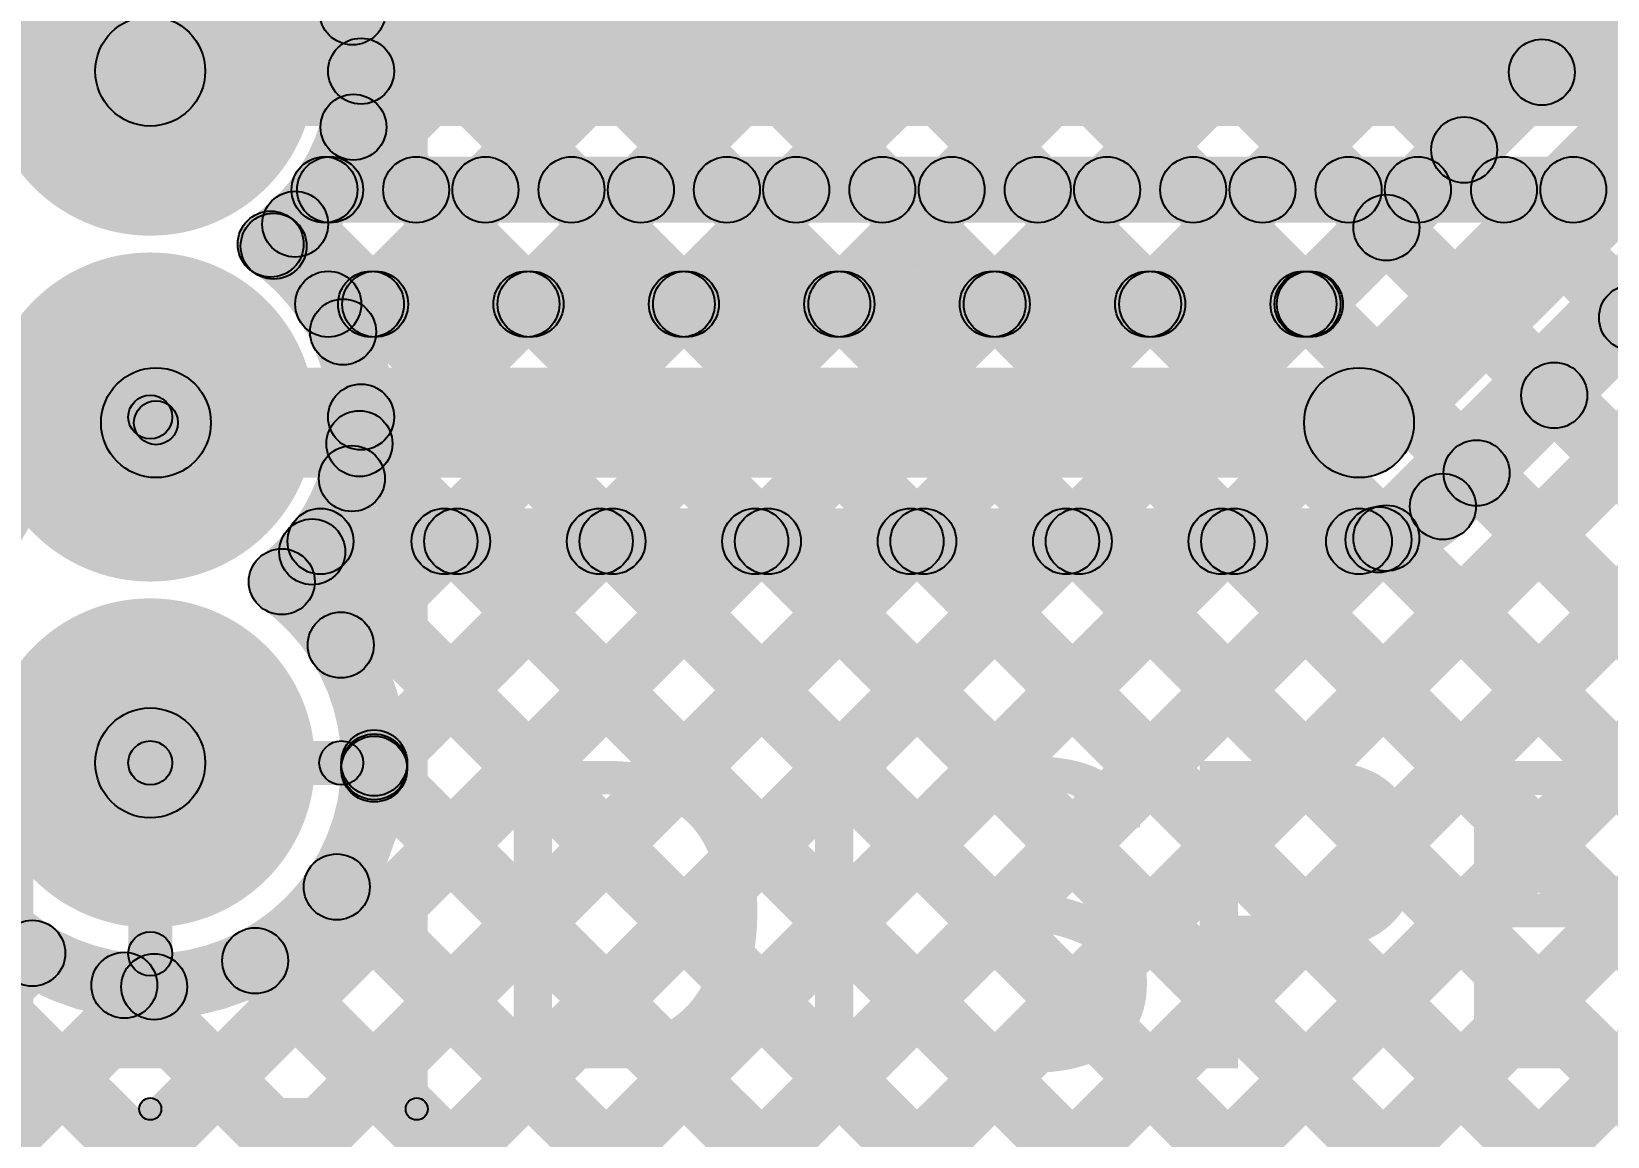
# Model space of a CAD drawing. Header units: millimetres. Extents: x 0 to 212, y 0 to 213.
# Drawn here: x 1.273 to 1.6315, y 2.3735 to 2.6251 of the extents above; entities that cross this region are included whole.
import ezdxf

# ---------------------------------------------------------------- set-up
doc = ezdxf.new("R2010")
doc.units = ezdxf.units.MM
doc.header["$MEASUREMENT"] = 0
for name, color, linetype in [('BottomLayer', 5, 'Continuous'), ('BottomSolder', 6, 'Continuous'), ('PadHoleLayer', 156, 'Continuous'), ('TopLayer', 1, 'Continuous'), ('TopOverlay', 2, 'Continuous'), ('TopSolder', 216, 'Continuous')]:
    doc.layers.add(name, color=color, linetype=linetype)

# ---------------------------------------------------------------- blocks, each defined once
blk = doc.blocks.new('PHD_2_7A_10')
at = {"layer": 'BottomLayer'}
h = blk.add_hatch(color=5, dxfattribs=at)
edge = h.paths.add_edge_path()
edge.add_arc((-0.47244, 0.07874), 0.03346, 0, 360)
h = blk.add_hatch(color=5, dxfattribs=at)
edge = h.paths.add_edge_path()
edge.add_arc((-0.3937, 0.07874), 0.03346, 0, 360)
h = blk.add_hatch(color=5, dxfattribs=at)
edge = h.paths.add_edge_path()
edge.add_arc((-0.31496, 0.07874), 0.03346, 0, 360)
h = blk.add_hatch(color=5, dxfattribs=at)
edge = h.paths.add_edge_path()
edge.add_arc((-0.23622, 0.07874), 0.03346, 0, 360)
h = blk.add_hatch(color=5, dxfattribs=at)
edge = h.paths.add_edge_path()
edge.add_arc((-0.15748, 0.07874), 0.03346, 0, 360)
h = blk.add_hatch(color=5, dxfattribs=at)
edge = h.paths.add_edge_path()
edge.add_arc((-0.07874, 0.07874), 0.03346, 0, 360)
h = blk.add_hatch(color=5, dxfattribs=at)
edge = h.paths.add_edge_path()
edge.add_arc((0, 0.07874), 0.03346, 0, 360)
h = blk.add_hatch(color=5, dxfattribs=at)
edge = h.paths.add_edge_path()
edge.add_arc((-0.47244, 0), 0.03346, 0, 360)
h = blk.add_hatch(color=5, dxfattribs=at)
edge = h.paths.add_edge_path()
edge.add_arc((-0.3937, 0), 0.03346, 0, 360)
h = blk.add_hatch(color=5, dxfattribs=at)
edge = h.paths.add_edge_path()
edge.add_arc((-0.31496, 0), 0.03346, 0, 360)
h = blk.add_hatch(color=5, dxfattribs=at)
edge = h.paths.add_edge_path()
edge.add_arc((-0.23622, 0), 0.03346, 0, 360)
h = blk.add_hatch(color=5, dxfattribs=at)
edge = h.paths.add_edge_path()
edge.add_arc((-0.15748, 0), 0.03346, 0, 360)
h = blk.add_hatch(color=5, dxfattribs=at)
edge = h.paths.add_edge_path()
edge.add_arc((-0.07874, 0), 0.03346, 0, 360)
blk.add_hatch(color=5, dxfattribs=at).paths.add_polyline_path([(0.03346, -0.03346), (-0.03346, -0.03346), (-0.03346, 0.03346), (0.03346, 0.03346)])
at = {"layer": 'BottomSolder'}
h = blk.add_hatch(color=6, dxfattribs=at)
edge = h.paths.add_edge_path()
edge.add_arc((-0.47244, 0.07874), 0.03746, 0, 360)
h = blk.add_hatch(color=6, dxfattribs=at)
edge = h.paths.add_edge_path()
edge.add_arc((-0.3937, 0.07874), 0.03746, 0, 360)
h = blk.add_hatch(color=6, dxfattribs=at)
edge = h.paths.add_edge_path()
edge.add_arc((-0.31496, 0.07874), 0.03746, 0, 360)
h = blk.add_hatch(color=6, dxfattribs=at)
edge = h.paths.add_edge_path()
edge.add_arc((-0.23622, 0.07874), 0.03746, 0, 360)
h = blk.add_hatch(color=6, dxfattribs=at)
edge = h.paths.add_edge_path()
edge.add_arc((-0.15748, 0.07874), 0.03746, 0, 360)
h = blk.add_hatch(color=6, dxfattribs=at)
edge = h.paths.add_edge_path()
edge.add_arc((-0.07874, 0.07874), 0.03746, 0, 360)
h = blk.add_hatch(color=6, dxfattribs=at)
edge = h.paths.add_edge_path()
edge.add_arc((0, 0.07874), 0.03746, 0, 360)
h = blk.add_hatch(color=6, dxfattribs=at)
edge = h.paths.add_edge_path()
edge.add_arc((-0.47244, 0), 0.03746, 0, 360)
h = blk.add_hatch(color=6, dxfattribs=at)
edge = h.paths.add_edge_path()
edge.add_arc((-0.3937, 0), 0.03746, 0, 360)
h = blk.add_hatch(color=6, dxfattribs=at)
edge = h.paths.add_edge_path()
edge.add_arc((-0.31496, 0), 0.03746, 0, 360)
h = blk.add_hatch(color=6, dxfattribs=at)
edge = h.paths.add_edge_path()
edge.add_arc((-0.23622, 0), 0.03746, 0, 360)
h = blk.add_hatch(color=6, dxfattribs=at)
edge = h.paths.add_edge_path()
edge.add_arc((-0.15748, 0), 0.03746, 0, 360)
h = blk.add_hatch(color=6, dxfattribs=at)
edge = h.paths.add_edge_path()
edge.add_arc((-0.07874, 0), 0.03746, 0, 360)
blk.add_hatch(color=6, dxfattribs=at).paths.add_polyline_path([(0.03746, -0.03746), (-0.03746, -0.03746), (-0.03746, 0.03746), (0.03746, 0.03746)])
at = {"layer": 'PadHoleLayer'}
h = blk.add_hatch(color=156, dxfattribs=at)
edge = h.paths.add_edge_path()
edge.add_arc((-0.47244, 0.07874), 0.01614, 0, 360)
h = blk.add_hatch(color=156, dxfattribs=at)
edge = h.paths.add_edge_path()
edge.add_arc((-0.3937, 0.07874), 0.01614, 0, 360)
h = blk.add_hatch(color=156, dxfattribs=at)
edge = h.paths.add_edge_path()
edge.add_arc((-0.31496, 0.07874), 0.01614, 0, 360)
h = blk.add_hatch(color=156, dxfattribs=at)
edge = h.paths.add_edge_path()
edge.add_arc((-0.23622, 0.07874), 0.01614, 0, 360)
h = blk.add_hatch(color=156, dxfattribs=at)
edge = h.paths.add_edge_path()
edge.add_arc((-0.15748, 0.07874), 0.01614, 0, 360)
h = blk.add_hatch(color=156, dxfattribs=at)
edge = h.paths.add_edge_path()
edge.add_arc((-0.07874, 0.07874), 0.01614, 0, 360)
h = blk.add_hatch(color=156, dxfattribs=at)
edge = h.paths.add_edge_path()
edge.add_arc((0, 0.07874), 0.01614, 0, 360)
h = blk.add_hatch(color=156, dxfattribs=at)
edge = h.paths.add_edge_path()
edge.add_arc((-0.47244, 0), 0.01614, 0, 360)
h = blk.add_hatch(color=156, dxfattribs=at)
edge = h.paths.add_edge_path()
edge.add_arc((-0.3937, 0), 0.01614, 0, 360)
h = blk.add_hatch(color=156, dxfattribs=at)
edge = h.paths.add_edge_path()
edge.add_arc((-0.31496, 0), 0.01614, 0, 360)
h = blk.add_hatch(color=156, dxfattribs=at)
edge = h.paths.add_edge_path()
edge.add_arc((-0.23622, 0), 0.01614, 0, 360)
h = blk.add_hatch(color=156, dxfattribs=at)
edge = h.paths.add_edge_path()
edge.add_arc((-0.15748, 0), 0.01614, 0, 360)
h = blk.add_hatch(color=156, dxfattribs=at)
edge = h.paths.add_edge_path()
edge.add_arc((-0.07874, 0), 0.01614, 0, 360)
h = blk.add_hatch(color=156, dxfattribs=at)
edge = h.paths.add_edge_path()
edge.add_arc((0, 0), 0.01614, 0, 360)
at = {"layer": 'TopLayer'}
h = blk.add_hatch(color=1, dxfattribs=at)
edge = h.paths.add_edge_path()
edge.add_arc((-0.47244, 0.07874), 0.03346, 0, 360)
h = blk.add_hatch(color=1, dxfattribs=at)
edge = h.paths.add_edge_path()
edge.add_arc((-0.3937, 0.07874), 0.03346, 0, 360)
h = blk.add_hatch(color=1, dxfattribs=at)
edge = h.paths.add_edge_path()
edge.add_arc((-0.31496, 0.07874), 0.03346, 0, 360)
h = blk.add_hatch(color=1, dxfattribs=at)
edge = h.paths.add_edge_path()
edge.add_arc((-0.23622, 0.07874), 0.03346, 0, 360)
h = blk.add_hatch(color=1, dxfattribs=at)
edge = h.paths.add_edge_path()
edge.add_arc((-0.15748, 0.07874), 0.03346, 0, 360)
h = blk.add_hatch(color=1, dxfattribs=at)
edge = h.paths.add_edge_path()
edge.add_arc((-0.07874, 0.07874), 0.03346, 0, 360)
h = blk.add_hatch(color=1, dxfattribs=at)
edge = h.paths.add_edge_path()
edge.add_arc((0, 0.07874), 0.03346, 0, 360)
h = blk.add_hatch(color=1, dxfattribs=at)
edge = h.paths.add_edge_path()
edge.add_arc((-0.47244, 0), 0.03346, 0, 360)
h = blk.add_hatch(color=1, dxfattribs=at)
edge = h.paths.add_edge_path()
edge.add_arc((-0.3937, 0), 0.03346, 0, 360)
h = blk.add_hatch(color=1, dxfattribs=at)
edge = h.paths.add_edge_path()
edge.add_arc((-0.31496, 0), 0.03346, 0, 360)
h = blk.add_hatch(color=1, dxfattribs=at)
edge = h.paths.add_edge_path()
edge.add_arc((-0.23622, 0), 0.03346, 0, 360)
h = blk.add_hatch(color=1, dxfattribs=at)
edge = h.paths.add_edge_path()
edge.add_arc((-0.15748, 0), 0.03346, 0, 360)
h = blk.add_hatch(color=1, dxfattribs=at)
edge = h.paths.add_edge_path()
edge.add_arc((-0.07874, 0), 0.03346, 0, 360)
blk.add_hatch(color=1, dxfattribs=at).paths.add_polyline_path([(0.03346, -0.03346), (-0.03346, -0.03346), (-0.03346, 0.03346), (0.03346, 0.03346)])
at = {"layer": 'TopOverlay'}
h = blk.add_hatch(color=2, dxfattribs=at)
edge = h.paths.add_edge_path()
edge.add_arc((-0.55122, 0.13937), 0.0025, 0, 360)
h = blk.add_hatch(color=2, dxfattribs=at)
edge = h.paths.add_edge_path()
edge.add_arc((-0.55122, 0.13937), 0.0025, 0, 360)
for points in [[(-0.55122, 0.13687), (-0.55122, 0.14187), (0.07878, 0.14187), (0.07878, 0.13687)], [(-0.55372, 0.13937), (-0.54872, 0.13937), (-0.54872, 0.07874), (-0.55372, 0.07874)], [(0.07628, 0.13937), (0.08128, 0.13937), (0.08128, 0.07874), (0.07628, 0.07874)], [(-0.55372, 0), (-0.54872, 0), (-0.54872, -0.06063), (-0.55372, -0.06063)], [(0.07628, 0), (0.08128, 0), (0.08128, -0.06063), (0.07628, -0.06063)], [(-0.55122, -0.06313), (-0.55122, -0.05813), (0.07878, -0.05813), (0.07878, -0.06313)], [(-0.00354, -0.07346), (0.00354, -0.08054), (-0.00746, -0.09154), (-0.01454, -0.08446)], [(-0.00254, -0.08054), (0.00454, -0.07346), (0.01554, -0.08446), (0.00846, -0.09154)], [(-0.011, -0.093), (-0.011, -0.083), (0.012, -0.083), (0.012, -0.093)]]:
    blk.add_hatch(color=2, dxfattribs=at).paths.add_polyline_path(points)
h = blk.add_hatch(color=2, dxfattribs=at)
edge = h.paths.add_edge_path()
edge.add_arc((0.07878, 0.13937), 0.0025, 0, 360)
h = blk.add_hatch(color=2, dxfattribs=at)
edge = h.paths.add_edge_path()
edge.add_arc((0.07878, 0.13937), 0.0025, 0, 360)
h = blk.add_hatch(color=2, dxfattribs=at)
edge = h.paths.add_edge_path()
edge.add_arc((-0.55122, 0.07874), 0.0025, 0, 360)
h = blk.add_hatch(color=2, dxfattribs=at)
edge = h.paths.add_edge_path()
edge.add_arc((0.07878, 0.07874), 0.0025, 0, 360)
h = blk.add_hatch(color=2, dxfattribs=at)
edge = h.paths.add_edge_path()
edge.add_arc((-0.55122, 0), 0.0025, 0, 360)
h = blk.add_hatch(color=2, dxfattribs=at)
edge = h.paths.add_edge_path()
edge.add_arc((0.07878, 0), 0.0025, 0, 360)
h = blk.add_hatch(color=2, dxfattribs=at)
edge = h.paths.add_edge_path()
edge.add_arc((-0.55122, -0.06063), 0.0025, 0, 360)
h = blk.add_hatch(color=2, dxfattribs=at)
edge = h.paths.add_edge_path()
edge.add_arc((-0.55122, -0.06063), 0.0025, 0, 360)
h = blk.add_hatch(color=2, dxfattribs=at)
edge = h.paths.add_edge_path()
edge.add_arc((0.07878, -0.06063), 0.0025, 0, 360)
h = blk.add_hatch(color=2, dxfattribs=at)
edge = h.paths.add_edge_path()
edge.add_arc((0.07878, -0.06063), 0.0025, 0, 360)
h = blk.add_hatch(color=2, dxfattribs=at)
edge = h.paths.add_edge_path()
edge.add_arc((0, -0.077), 0.005, 0, 360)
h = blk.add_hatch(color=2, dxfattribs=at)
edge = h.paths.add_edge_path()
edge.add_arc((0.001, -0.077), 0.005, 0, 360)
h = blk.add_hatch(color=2, dxfattribs=at)
edge = h.paths.add_edge_path()
edge.add_arc((-0.011, -0.088), 0.005, 0, 360)
h = blk.add_hatch(color=2, dxfattribs=at)
edge = h.paths.add_edge_path()
edge.add_arc((-0.011, -0.088), 0.005, 0, 360)
h = blk.add_hatch(color=2, dxfattribs=at)
edge = h.paths.add_edge_path()
edge.add_arc((0.012, -0.088), 0.005, 0, 360)
h = blk.add_hatch(color=2, dxfattribs=at)
edge = h.paths.add_edge_path()
edge.add_arc((0.012, -0.088), 0.005, 0, 360)
at = {"layer": 'TopSolder'}
h = blk.add_hatch(color=216, dxfattribs=at)
edge = h.paths.add_edge_path()
edge.add_arc((-0.47244, 0.07874), 0.03746, 0, 360)
h = blk.add_hatch(color=216, dxfattribs=at)
edge = h.paths.add_edge_path()
edge.add_arc((-0.3937, 0.07874), 0.03746, 0, 360)
h = blk.add_hatch(color=216, dxfattribs=at)
edge = h.paths.add_edge_path()
edge.add_arc((-0.31496, 0.07874), 0.03746, 0, 360)
h = blk.add_hatch(color=216, dxfattribs=at)
edge = h.paths.add_edge_path()
edge.add_arc((-0.23622, 0.07874), 0.03746, 0, 360)
h = blk.add_hatch(color=216, dxfattribs=at)
edge = h.paths.add_edge_path()
edge.add_arc((-0.15748, 0.07874), 0.03746, 0, 360)
h = blk.add_hatch(color=216, dxfattribs=at)
edge = h.paths.add_edge_path()
edge.add_arc((-0.07874, 0.07874), 0.03746, 0, 360)
h = blk.add_hatch(color=216, dxfattribs=at)
edge = h.paths.add_edge_path()
edge.add_arc((0, 0.07874), 0.03746, 0, 360)
h = blk.add_hatch(color=216, dxfattribs=at)
edge = h.paths.add_edge_path()
edge.add_arc((-0.47244, 0), 0.03746, 0, 360)
h = blk.add_hatch(color=216, dxfattribs=at)
edge = h.paths.add_edge_path()
edge.add_arc((-0.3937, 0), 0.03746, 0, 360)
h = blk.add_hatch(color=216, dxfattribs=at)
edge = h.paths.add_edge_path()
edge.add_arc((-0.31496, 0), 0.03746, 0, 360)
h = blk.add_hatch(color=216, dxfattribs=at)
edge = h.paths.add_edge_path()
edge.add_arc((-0.23622, 0), 0.03746, 0, 360)
h = blk.add_hatch(color=216, dxfattribs=at)
edge = h.paths.add_edge_path()
edge.add_arc((-0.15748, 0), 0.03746, 0, 360)
h = blk.add_hatch(color=216, dxfattribs=at)
edge = h.paths.add_edge_path()
edge.add_arc((-0.07874, 0), 0.03746, 0, 360)
blk.add_hatch(color=216, dxfattribs=at).paths.add_polyline_path([(0.03746, -0.03746), (-0.03746, -0.03746), (-0.03746, 0.03746), (0.03746, 0.03746)])
at = {"layer": 'TopOverlay'}
for centre, radius in [((-0.55122, 0.13937), 0.0025), ((-0.55122, 0.13937), 0.0025), ((0.07878, 0.13937), 0.0025), ((0.07878, 0.13937), 0.0025), ((-0.55122, 0.07874), 0.0025), ((0.07878, 0.07874), 0.0025), ((-0.55122, 0), 0.0025), ((0.07878, 0), 0.0025), ((-0.55122, -0.06063), 0.0025), ((-0.55122, -0.06063), 0.0025), ((0.07878, -0.06063), 0.0025), ((0.07878, -0.06063), 0.0025), ((0, -0.077), 0.005), ((0.001, -0.077), 0.005), ((-0.011, -0.088), 0.005), ((-0.011, -0.088), 0.005), ((0.012, -0.088), 0.005), ((0.012, -0.088), 0.005)]:
    blk.add_circle(centre, radius, dxfattribs=at)

msp = doc.modelspace()

# ---------------------------------------------------------------- hatches: boundary and pattern name
at = {"layer": 'BottomLayer'}
for points in [[(1.33337, 2.57089), (1.32276, 2.5815), (1.94757, 3.2063), (1.95817, 3.1957)], [(1.35134, 2.62421), (1.34073, 2.63482), (1.91221, 3.2063), (1.92282, 3.1957)], [(1.35553, 2.5577), (1.34492, 2.5683), (1.98292, 3.2063), (1.99353, 3.1957)], [(1.39088, 2.5577), (1.38028, 2.5683), (2.01828, 3.2063), (2.02888, 3.1957)], [(1.42624, 2.5577), (1.41563, 2.5683), (2.05363, 3.2063), (2.06424, 3.1957)], [(1.46159, 2.5577), (1.45099, 2.5683), (2.08899, 3.2063), (2.09959, 3.1957)], [(1.49695, 2.5577), (1.48634, 2.5683), (2.12434, 3.2063), (2.13495, 3.1957)], [(1.5323, 2.5577), (1.5217, 2.5683), (2.1597, 3.2063), (2.1703, 3.1957)], [(1.56766, 2.5577), (1.55705, 2.5683), (2.19505, 3.2063), (2.20566, 3.1957)], [(1.34266, 2.8791), (1.35327, 2.88971), (1.6219, 2.62108), (1.61129, 2.61047)], [(1.34256, 2.84385), (1.35317, 2.85446), (1.60422, 2.6034), (1.59361, 2.5928)], [(1.33299, 2.81807), (1.34359, 2.82867), (1.58654, 2.58573), (1.57593, 2.57512)], [(1.34239, 2.77331), (1.353, 2.78391), (1.56861, 2.5683), (1.558, 2.5577)], [(1.33619, 2.74415), (1.3468, 2.75476), (1.53325, 2.5683), (1.52265, 2.5577)], [(1.34013, 2.70486), (1.35073, 2.71547), (1.4979, 2.5683), (1.48729, 2.5577)], [(1.33886, 2.67077), (1.34947, 2.68138), (1.46254, 2.5683), (1.45194, 2.5577)], [(1.3233, 2.65098), (1.33391, 2.66158), (1.42719, 2.5683), (1.41658, 2.5577)], [(1.56912, 2.5577), (1.55851, 2.5683), (1.6476, 2.6574), (1.65821, 2.64679)], [(1.58384, 2.52716), (1.56616, 2.54484), (1.66316, 2.64184), (1.68084, 2.62416)], [(1.10861, 1.99258), (1.098, 2.00318), (1.70612, 2.6113), (1.71673, 2.6007)], [(1.12628, 1.9749), (1.11568, 1.98551), (1.74147, 2.6113), (1.75208, 2.6007)], [(1.14396, 1.95722), (1.13335, 1.96783), (1.77683, 2.6113), (1.78744, 2.6007)], [(1.5994, 2.51161), (1.58879, 2.52221), (1.67788, 2.6113), (1.68849, 2.6007)], [(1.34094, 2.59799), (1.35154, 2.60859), (1.39183, 2.5683), (1.38122, 2.5577)], [(1.32767, 2.5759), (1.33827, 2.58651), (1.35648, 2.5683), (1.34587, 2.5577)], [(1.3405, 2.5555), (1.3405, 2.5705), (1.56382, 2.5705), (1.56382, 2.5555)], [(1.3013, 2.5235), (1.3013, 2.5485), (1.575, 2.5485), (1.575, 2.5235)], [(1.61412, 2.53694), (1.62473, 2.54754), (2.45896, 1.7133), (2.44836, 1.7027)], [(1.25902, 2.03692), (1.24841, 2.04753), (1.74416, 2.54328), (1.75477, 2.53267)], [(1.29646, 2.53376), (1.30354, 2.54084), (1.30483, 2.53954), (1.29776, 2.53246)], [(1.59644, 2.51926), (1.60705, 2.52986), (2.42361, 1.7133), (2.413, 1.7027)], [(1.28938, 2.03193), (1.27877, 2.04253), (1.75362, 2.51739), (1.76423, 2.50678)], [(1.02022, 2.08097), (1.00961, 2.09157), (1.43234, 2.5143), (1.44295, 2.5037)], [(1.0379, 2.06329), (1.02729, 2.07389), (1.4677, 2.5143), (1.4783, 2.5037)], [(1.05557, 2.04561), (1.04497, 2.05622), (1.50305, 2.5143), (1.51366, 2.5037)], [(1.07325, 2.02793), (1.06264, 2.03854), (1.53841, 2.5143), (1.54902, 2.5037)], [(1.09093, 2.01026), (1.08032, 2.02086), (1.57413, 2.51467), (1.58474, 2.50406)], [(1.34863, 2.48009), (1.33802, 2.4907), (1.36163, 2.5143), (1.37224, 2.5037)], [(1.33873, 2.5015), (1.33873, 2.5165), (1.575, 2.5165), (1.575, 2.5015)], [(1.35626, 2.45236), (1.34565, 2.46297), (1.39699, 2.5143), (1.40759, 2.5037)], [(1.36451, 2.5037), (1.37512, 2.5143), (2.17612, 1.7133), (2.16551, 1.7027)], [(1.39987, 2.5037), (1.41048, 2.5143), (2.21148, 1.7133), (2.20087, 1.7027)], [(1.43522, 2.5037), (1.44583, 2.5143), (2.24683, 1.7133), (2.23623, 1.7027)], [(1.47058, 2.5037), (1.48119, 2.5143), (2.28219, 1.7133), (2.27158, 1.7027)], [(1.50594, 2.5037), (1.51654, 2.5143), (2.31754, 1.7133), (2.30694, 1.7027)], [(1.54129, 2.5037), (1.5519, 2.5143), (2.3529, 1.7133), (2.34229, 1.7027)], [(1.57592, 2.50442), (1.58653, 2.51503), (2.38825, 1.7133), (2.37765, 1.7027)], [(1.33155, 2.5013), (1.34216, 2.51191), (2.14077, 1.7133), (2.13016, 1.7027)], [(1.22126, 2.44606), (1.22126, 2.47106), (1.3, 2.47106), (1.3, 2.44606)], [(1.3, 2.45356), (1.3, 2.46356), (1.34346, 2.46356), (1.34346, 2.45356)], [(1.34564, 2.45186), (1.35625, 2.46247), (2.10541, 1.7133), (2.0948, 1.7027)], [(1.305, 2.41509), (1.295, 2.41509), (1.295, 2.45856), (1.305, 2.45856)], [(1.33712, 2.42502), (1.34773, 2.43563), (2.0741, 1.70926), (2.06349, 1.69866)], [(0.98486, 2.11632), (0.97426, 2.12693), (1.26786, 2.42053), (1.27847, 2.40993)], [(1.24482, 2.41126), (1.25543, 2.42186), (2.02055, 1.65674), (2.00995, 1.64613)], [(1.31856, 2.40823), (1.32917, 2.41883), (2.05591, 1.69209), (2.0453, 1.68149)], [(1.2888, 2.40263), (1.29941, 2.41324), (2.03823, 1.67442), (2.02763, 1.66381)], [(1.00254, 2.09864), (0.99193, 2.10925), (1.29559, 2.41291), (1.3062, 2.4023)]]:
    msp.add_hatch(color=5, dxfattribs=at).paths.add_polyline_path(points)
h = msp.add_hatch(color=5, dxfattribs=at)
edge = h.paths.add_edge_path()
edge.add_arc((1.34603, 2.62952), 0.0075, 0, 360)
h = msp.add_hatch(color=5, dxfattribs=at)
edge = h.paths.add_edge_path()
edge.add_arc((1.34796, 2.61604), 0.0075, 0, 360)
h = msp.add_hatch(color=5, dxfattribs=at)
edge = h.paths.add_edge_path()
edge.add_arc((1.34796, 2.61604), 0.0075, 0, 360)
h = msp.add_hatch(color=5, dxfattribs=at)
edge = h.paths.add_edge_path()
edge.add_arc((1.61659, 2.61578), 0.0075, 0, 360)
h = msp.add_hatch(color=5, dxfattribs=at)
edge = h.paths.add_edge_path()
edge.add_arc((1.34624, 2.60329), 0.0075, 0, 360)
h = msp.add_hatch(color=5, dxfattribs=at)
edge = h.paths.add_edge_path()
edge.add_arc((1.59892, 2.5981), 0.0075, 0, 360)
h = msp.add_hatch(color=5, dxfattribs=at)
edge = h.paths.add_edge_path()
edge.add_arc((1.33297, 2.5812), 0.0075, 0, 360)
h = msp.add_hatch(color=5, dxfattribs=at)
edge = h.paths.add_edge_path()
edge.add_arc((1.58124, 2.58042), 0.0075, 0, 360)
h = msp.add_hatch(color=5, dxfattribs=at)
edge = h.paths.add_edge_path()
edge.add_arc((1.3274, 2.57667), 0.0075, 0, 360)
h = msp.add_hatch(color=5, dxfattribs=at)
edge = h.paths.add_edge_path()
edge.add_arc((1.3274, 2.57667), 0.0075, 0, 360)
h = msp.add_hatch(color=5, dxfattribs=at)
edge = h.paths.add_edge_path()
edge.add_arc((1.32807, 2.5762), 0.0075, 0, 360)
h = msp.add_hatch(color=5, dxfattribs=at)
edge = h.paths.add_edge_path()
edge.add_arc((1.3405, 2.563), 0.0075, 0, 360)
h = msp.add_hatch(color=5, dxfattribs=at)
edge = h.paths.add_edge_path()
edge.add_arc((1.3405, 2.563), 0.0075, 0, 360)
h = msp.add_hatch(color=5, dxfattribs=at)
edge = h.paths.add_edge_path()
edge.add_arc((1.35022, 2.563), 0.0075, 0, 360)
h = msp.add_hatch(color=5, dxfattribs=at)
edge = h.paths.add_edge_path()
edge.add_arc((1.35117, 2.563), 0.0075, 0, 360)
h = msp.add_hatch(color=5, dxfattribs=at)
edge = h.paths.add_edge_path()
edge.add_arc((1.38558, 2.563), 0.0075, 0, 360)
h = msp.add_hatch(color=5, dxfattribs=at)
edge = h.paths.add_edge_path()
edge.add_arc((1.38653, 2.563), 0.0075, 0, 360)
h = msp.add_hatch(color=5, dxfattribs=at)
edge = h.paths.add_edge_path()
edge.add_arc((1.42094, 2.563), 0.0075, 0, 360)
h = msp.add_hatch(color=5, dxfattribs=at)
edge = h.paths.add_edge_path()
edge.add_arc((1.42188, 2.563), 0.0075, 0, 360)
h = msp.add_hatch(color=5, dxfattribs=at)
edge = h.paths.add_edge_path()
edge.add_arc((1.45629, 2.563), 0.0075, 0, 360)
h = msp.add_hatch(color=5, dxfattribs=at)
edge = h.paths.add_edge_path()
edge.add_arc((1.45724, 2.563), 0.0075, 0, 360)
h = msp.add_hatch(color=5, dxfattribs=at)
edge = h.paths.add_edge_path()
edge.add_arc((1.49165, 2.563), 0.0075, 0, 360)
h = msp.add_hatch(color=5, dxfattribs=at)
edge = h.paths.add_edge_path()
edge.add_arc((1.49259, 2.563), 0.0075, 0, 360)
h = msp.add_hatch(color=5, dxfattribs=at)
edge = h.paths.add_edge_path()
edge.add_arc((1.527, 2.563), 0.0075, 0, 360)
h = msp.add_hatch(color=5, dxfattribs=at)
edge = h.paths.add_edge_path()
edge.add_arc((1.52795, 2.563), 0.0075, 0, 360)
h = msp.add_hatch(color=5, dxfattribs=at)
edge = h.paths.add_edge_path()
edge.add_arc((1.56236, 2.563), 0.0075, 0, 360)
h = msp.add_hatch(color=5, dxfattribs=at)
edge = h.paths.add_edge_path()
edge.add_arc((1.5633, 2.563), 0.0075, 0, 360)
h = msp.add_hatch(color=5, dxfattribs=at)
edge = h.paths.add_edge_path()
edge.add_arc((1.56382, 2.563), 0.0075, 0, 360)
h = msp.add_hatch(color=5, dxfattribs=at)
edge = h.paths.add_edge_path()
edge.add_arc((1.56382, 2.563), 0.0075, 0, 360)
h = msp.add_hatch(color=5, dxfattribs=at)
edge = h.paths.add_edge_path()
edge.add_arc((1.6371, 2.55992), 0.0075, 0, 360)
h = msp.add_hatch(color=5, dxfattribs=at)
edge = h.paths.add_edge_path()
edge.add_arc((1.61942, 2.54224), 0.0075, 0, 360)
h = msp.add_hatch(color=5, dxfattribs=at)
edge = h.paths.add_edge_path()
edge.add_arc((1.3013, 2.536), 0.0125, 0, 360)
h = msp.add_hatch(color=5, dxfattribs=at)
edge = h.paths.add_edge_path()
edge.add_arc((1.575, 2.536), 0.0125, 0, 360)
h = msp.add_hatch(color=5, dxfattribs=at)
edge = h.paths.add_edge_path()
edge.add_arc((1.575, 2.536), 0.0125, 0, 360)
h = msp.add_hatch(color=5, dxfattribs=at)
edge = h.paths.add_edge_path()
edge.add_arc((1.3, 2.5373), 0.005, 0, 360)
h = msp.add_hatch(color=5, dxfattribs=at)
edge = h.paths.add_edge_path()
edge.add_arc((1.3013, 2.536), 0.005, 0, 360)
h = msp.add_hatch(color=5, dxfattribs=at)
edge = h.paths.add_edge_path()
edge.add_arc((1.60174, 2.52456), 0.0075, 0, 360)
h = msp.add_hatch(color=5, dxfattribs=at)
edge = h.paths.add_edge_path()
edge.add_arc((1.59409, 2.51691), 0.0075, 0, 360)
h = msp.add_hatch(color=5, dxfattribs=at)
edge = h.paths.add_edge_path()
edge.add_arc((1.59409, 2.51691), 0.0075, 0, 360)
h = msp.add_hatch(color=5, dxfattribs=at)
edge = h.paths.add_edge_path()
edge.add_arc((1.59409, 2.51691), 0.0075, 0, 360)
h = msp.add_hatch(color=5, dxfattribs=at)
edge = h.paths.add_edge_path()
edge.add_arc((1.58122, 2.50973), 0.0075, 0, 360)
h = msp.add_hatch(color=5, dxfattribs=at)
edge = h.paths.add_edge_path()
edge.add_arc((1.33686, 2.50661), 0.0075, 0, 360)
h = msp.add_hatch(color=5, dxfattribs=at)
edge = h.paths.add_edge_path()
edge.add_arc((1.33873, 2.509), 0.0075, 0, 360)
h = msp.add_hatch(color=5, dxfattribs=at)
edge = h.paths.add_edge_path()
edge.add_arc((1.33873, 2.509), 0.0075, 0, 360)
h = msp.add_hatch(color=5, dxfattribs=at)
edge = h.paths.add_edge_path()
edge.add_arc((1.36694, 2.509), 0.0075, 0, 360)
h = msp.add_hatch(color=5, dxfattribs=at)
edge = h.paths.add_edge_path()
edge.add_arc((1.36982, 2.509), 0.0075, 0, 360)
h = msp.add_hatch(color=5, dxfattribs=at)
edge = h.paths.add_edge_path()
edge.add_arc((1.40229, 2.509), 0.0075, 0, 360)
h = msp.add_hatch(color=5, dxfattribs=at)
edge = h.paths.add_edge_path()
edge.add_arc((1.40517, 2.509), 0.0075, 0, 360)
h = msp.add_hatch(color=5, dxfattribs=at)
edge = h.paths.add_edge_path()
edge.add_arc((1.43765, 2.509), 0.0075, 0, 360)
h = msp.add_hatch(color=5, dxfattribs=at)
edge = h.paths.add_edge_path()
edge.add_arc((1.44053, 2.509), 0.0075, 0, 360)
h = msp.add_hatch(color=5, dxfattribs=at)
edge = h.paths.add_edge_path()
edge.add_arc((1.473, 2.509), 0.0075, 0, 360)
h = msp.add_hatch(color=5, dxfattribs=at)
edge = h.paths.add_edge_path()
edge.add_arc((1.47588, 2.509), 0.0075, 0, 360)
h = msp.add_hatch(color=5, dxfattribs=at)
edge = h.paths.add_edge_path()
edge.add_arc((1.50836, 2.509), 0.0075, 0, 360)
h = msp.add_hatch(color=5, dxfattribs=at)
edge = h.paths.add_edge_path()
edge.add_arc((1.51124, 2.509), 0.0075, 0, 360)
h = msp.add_hatch(color=5, dxfattribs=at)
edge = h.paths.add_edge_path()
edge.add_arc((1.54371, 2.509), 0.0075, 0, 360)
h = msp.add_hatch(color=5, dxfattribs=at)
edge = h.paths.add_edge_path()
edge.add_arc((1.54659, 2.509), 0.0075, 0, 360)
h = msp.add_hatch(color=5, dxfattribs=at)
edge = h.paths.add_edge_path()
edge.add_arc((1.575, 2.509), 0.0075, 0, 360)
h = msp.add_hatch(color=5, dxfattribs=at)
edge = h.paths.add_edge_path()
edge.add_arc((1.575, 2.509), 0.0075, 0, 360)
h = msp.add_hatch(color=5, dxfattribs=at)
edge = h.paths.add_edge_path()
edge.add_arc((1.575, 2.509), 0.0075, 0, 360)
h = msp.add_hatch(color=5, dxfattribs=at)
edge = h.paths.add_edge_path()
edge.add_arc((1.57943, 2.50937), 0.0075, 0, 360)
h = msp.add_hatch(color=5, dxfattribs=at)
edge = h.paths.add_edge_path()
edge.add_arc((1.32992, 2.49981), 0.0075, 0, 360)
h = msp.add_hatch(color=5, dxfattribs=at)
edge = h.paths.add_edge_path()
edge.add_arc((1.32992, 2.49981), 0.0075, 0, 360)
h = msp.add_hatch(color=5, dxfattribs=at)
edge = h.paths.add_edge_path()
edge.add_arc((1.34333, 2.48539), 0.0075, 0, 360)
h = msp.add_hatch(color=5, dxfattribs=at)
edge = h.paths.add_edge_path()
edge.add_arc((1.3, 2.45856), 0.0125, 0, 360)
h = msp.add_hatch(color=5, dxfattribs=at)
edge = h.paths.add_edge_path()
edge.add_arc((1.3, 2.45856), 0.005, 0, 360)
h = msp.add_hatch(color=5, dxfattribs=at)
edge = h.paths.add_edge_path()
edge.add_arc((1.3, 2.45856), 0.005, 0, 360)
h = msp.add_hatch(color=5, dxfattribs=at)
edge = h.paths.add_edge_path()
edge.add_arc((1.34346, 2.45856), 0.005, 0, 360)
h = msp.add_hatch(color=5, dxfattribs=at)
edge = h.paths.add_edge_path()
edge.add_arc((1.35095, 2.45716), 0.0075, 0, 360)
h = msp.add_hatch(color=5, dxfattribs=at)
edge = h.paths.add_edge_path()
edge.add_arc((1.35096, 2.45767), 0.0075, 0, 360)
h = msp.add_hatch(color=5, dxfattribs=at)
edge = h.paths.add_edge_path()
edge.add_arc((1.35096, 2.45856), 0.0075, 0, 360)
h = msp.add_hatch(color=5, dxfattribs=at)
edge = h.paths.add_edge_path()
edge.add_arc((1.35096, 2.45856), 0.0075, 0, 360)
h = msp.add_hatch(color=5, dxfattribs=at)
edge = h.paths.add_edge_path()
edge.add_arc((1.34243, 2.43032), 0.0075, 0, 360)
h = msp.add_hatch(color=5, dxfattribs=at)
edge = h.paths.add_edge_path()
edge.add_arc((1.27317, 2.41523), 0.0075, 0, 360)
h = msp.add_hatch(color=5, dxfattribs=at)
edge = h.paths.add_edge_path()
edge.add_arc((1.32387, 2.41353), 0.0075, 0, 360)
h = msp.add_hatch(color=5, dxfattribs=at)
edge = h.paths.add_edge_path()
edge.add_arc((1.3, 2.41509), 0.005, 0, 360)
h = msp.add_hatch(color=5, dxfattribs=at)
edge = h.paths.add_edge_path()
edge.add_arc((1.2941, 2.40794), 0.0075, 0, 360)
h = msp.add_hatch(color=5, dxfattribs=at)
edge = h.paths.add_edge_path()
edge.add_arc((1.30089, 2.4076), 0.0075, 0, 360)
at = {"layer": 'TopLayer'}
h = msp.add_hatch(color=1, dxfattribs=at)
edge = h.paths.add_edge_path()
edge.add_arc((1.3, 2.61604), 0.0125, 0, 360)
for points in [[(1.3, 2.60354), (1.3, 2.62854), (1.69296, 2.62854), (1.69296, 2.60354)], [(1.33964, 2.58154), (1.33964, 2.59654), (1.68178, 2.59654), (1.68178, 2.58154)], [(0.5803, 1.64105), (0.5697, 1.65166), (1.51238, 2.59434), (1.52299, 2.58374)], [(0.5803, 1.6057), (0.5697, 1.6163), (1.54774, 2.59434), (1.55834, 2.58374)], [(0.58707, 1.57711), (0.57647, 1.58772), (1.58309, 2.59434), (1.5937, 2.58374)], [(0.60475, 1.55943), (0.59414, 1.57004), (1.61845, 2.59434), (1.62905, 2.58374)], [(0.62243, 1.54176), (0.61182, 1.55236), (1.6538, 2.59434), (1.66441, 2.58374)], [(1.33337, 2.57089), (1.32276, 2.5815), (1.33561, 2.59434), (1.34621, 2.58374)], [(1.34863, 2.48009), (1.33802, 2.4907), (1.44167, 2.59434), (1.45228, 2.58374)], [(1.34919, 2.55136), (1.33858, 2.56196), (1.37096, 2.59434), (1.38157, 2.58374)], [(1.35118, 2.51799), (1.34057, 2.5286), (1.40632, 2.59434), (1.41692, 2.58374)], [(1.35626, 2.45236), (1.34565, 2.46297), (1.47703, 2.59434), (1.48763, 2.58374)], [(1.35519, 2.58374), (1.36579, 2.59434), (1.9893, 1.97083), (1.9787, 1.96023)], [(1.39054, 2.58374), (1.40115, 2.59434), (1.9893, 2.00619), (1.9787, 1.99558)], [(1.4259, 2.58374), (1.4365, 2.59434), (1.9893, 2.04154), (1.9787, 2.03094)], [(1.46125, 2.58374), (1.47186, 2.59434), (1.9893, 2.0769), (1.9787, 2.06629)], [(1.49661, 2.58374), (1.50721, 2.59434), (1.9893, 2.11225), (1.9787, 2.10165)], [(1.53196, 2.58374), (1.54257, 2.59434), (1.9893, 2.14761), (1.9787, 2.137)], [(1.56732, 2.58374), (1.57792, 2.59434), (1.9893, 2.18296), (1.9787, 2.17236)], [(1.60267, 2.58374), (1.61328, 2.59434), (1.9893, 2.21832), (1.9787, 2.20771)], [(0.64011, 1.52408), (0.6295, 1.53468), (1.68282, 2.588), (1.69342, 2.57739)], [(1.32767, 2.5759), (1.33827, 2.58651), (1.9893, 1.93548), (1.9787, 1.92487)], [(0.65778, 1.5064), (0.64718, 1.51701), (1.70049, 2.57032), (1.7111, 2.55972)], [(0.67546, 1.48872), (0.66485, 1.49933), (1.71817, 2.55264), (1.72878, 2.54204)], [(1.25902, 2.03692), (1.24841, 2.04753), (1.73585, 2.53497), (1.74646, 2.52436)], [(1.34228, 2.52593), (1.35288, 2.53654), (1.9893, 1.90012), (1.9787, 1.88951)], [(1.28938, 2.03193), (1.27877, 2.04253), (1.75362, 2.51739), (1.76423, 2.50678)], [(1.33155, 2.5013), (1.34216, 2.51191), (1.9893, 1.86477), (1.9787, 1.85416)], [(1.3, 2.45356), (1.3, 2.46356), (1.34346, 2.46356), (1.34346, 2.45356)], [(1.34564, 2.45186), (1.35625, 2.46247), (1.9893, 1.82941), (1.9787, 1.8188)], [(1.305, 2.41509), (1.295, 2.41509), (1.295, 2.45856), (1.305, 2.45856)], [(1.33712, 2.42502), (1.34773, 2.43563), (1.9893, 1.79406), (1.9787, 1.78345)], [(0.5803, 1.71176), (0.5697, 1.72237), (1.26786, 2.42053), (1.27847, 2.40993)], [(1.24482, 2.41126), (1.25543, 2.42186), (1.9893, 1.68799), (1.9787, 1.67738)], [(1.31856, 2.40823), (1.32917, 2.41883), (1.9893, 1.7587), (1.9787, 1.74809)], [(1.2888, 2.40263), (1.29941, 2.41324), (1.9893, 1.72334), (1.9787, 1.71274)], [(0.5803, 1.67641), (0.5697, 1.68701), (1.29559, 2.41291), (1.3062, 2.4023)]]:
    msp.add_hatch(color=1, dxfattribs=at).paths.add_polyline_path(points)
h = msp.add_hatch(color=1, dxfattribs=at)
edge = h.paths.add_edge_path()
edge.add_arc((1.33964, 2.58904), 0.0075, 0, 360)
h = msp.add_hatch(color=1, dxfattribs=at)
edge = h.paths.add_edge_path()
edge.add_arc((1.33964, 2.58904), 0.0075, 0, 360)
h = msp.add_hatch(color=1, dxfattribs=at)
edge = h.paths.add_edge_path()
edge.add_arc((1.34091, 2.58904), 0.0075, 0, 360)
h = msp.add_hatch(color=1, dxfattribs=at)
edge = h.paths.add_edge_path()
edge.add_arc((1.36049, 2.58904), 0.0075, 0, 360)
h = msp.add_hatch(color=1, dxfattribs=at)
edge = h.paths.add_edge_path()
edge.add_arc((1.37626, 2.58904), 0.0075, 0, 360)
h = msp.add_hatch(color=1, dxfattribs=at)
edge = h.paths.add_edge_path()
edge.add_arc((1.39584, 2.58904), 0.0075, 0, 360)
h = msp.add_hatch(color=1, dxfattribs=at)
edge = h.paths.add_edge_path()
edge.add_arc((1.41162, 2.58904), 0.0075, 0, 360)
h = msp.add_hatch(color=1, dxfattribs=at)
edge = h.paths.add_edge_path()
edge.add_arc((1.4312, 2.58904), 0.0075, 0, 360)
h = msp.add_hatch(color=1, dxfattribs=at)
edge = h.paths.add_edge_path()
edge.add_arc((1.44697, 2.58904), 0.0075, 0, 360)
h = msp.add_hatch(color=1, dxfattribs=at)
edge = h.paths.add_edge_path()
edge.add_arc((1.46655, 2.58904), 0.0075, 0, 360)
h = msp.add_hatch(color=1, dxfattribs=at)
edge = h.paths.add_edge_path()
edge.add_arc((1.48233, 2.58904), 0.0075, 0, 360)
h = msp.add_hatch(color=1, dxfattribs=at)
edge = h.paths.add_edge_path()
edge.add_arc((1.50191, 2.58904), 0.0075, 0, 360)
h = msp.add_hatch(color=1, dxfattribs=at)
edge = h.paths.add_edge_path()
edge.add_arc((1.51769, 2.58904), 0.0075, 0, 360)
h = msp.add_hatch(color=1, dxfattribs=at)
edge = h.paths.add_edge_path()
edge.add_arc((1.53727, 2.58904), 0.0075, 0, 360)
h = msp.add_hatch(color=1, dxfattribs=at)
edge = h.paths.add_edge_path()
edge.add_arc((1.55304, 2.58904), 0.0075, 0, 360)
h = msp.add_hatch(color=1, dxfattribs=at)
edge = h.paths.add_edge_path()
edge.add_arc((1.57262, 2.58904), 0.0075, 0, 360)
h = msp.add_hatch(color=1, dxfattribs=at)
edge = h.paths.add_edge_path()
edge.add_arc((1.5884, 2.58904), 0.0075, 0, 360)
h = msp.add_hatch(color=1, dxfattribs=at)
edge = h.paths.add_edge_path()
edge.add_arc((1.60798, 2.58904), 0.0075, 0, 360)
h = msp.add_hatch(color=1, dxfattribs=at)
edge = h.paths.add_edge_path()
edge.add_arc((1.62375, 2.58904), 0.0075, 0, 360)
h = msp.add_hatch(color=1, dxfattribs=at)
edge = h.paths.add_edge_path()
edge.add_arc((1.33297, 2.5812), 0.0075, 0, 360)
h = msp.add_hatch(color=1, dxfattribs=at)
edge = h.paths.add_edge_path()
edge.add_arc((1.3274, 2.57667), 0.0075, 0, 360)
h = msp.add_hatch(color=1, dxfattribs=at)
edge = h.paths.add_edge_path()
edge.add_arc((1.3274, 2.57667), 0.0075, 0, 360)
h = msp.add_hatch(color=1, dxfattribs=at)
edge = h.paths.add_edge_path()
edge.add_arc((1.32807, 2.5762), 0.0075, 0, 360)
h = msp.add_hatch(color=1, dxfattribs=at)
edge = h.paths.add_edge_path()
edge.add_arc((1.34388, 2.55666), 0.0075, 0, 360)
h = msp.add_hatch(color=1, dxfattribs=at)
edge = h.paths.add_edge_path()
edge.add_arc((1.34796, 2.5373), 0.0075, 0, 360)
h = msp.add_hatch(color=1, dxfattribs=at)
edge = h.paths.add_edge_path()
edge.add_arc((1.34796, 2.5373), 0.0075, 0, 360)
h = msp.add_hatch(color=1, dxfattribs=at)
edge = h.paths.add_edge_path()
edge.add_arc((1.34758, 2.53124), 0.0075, 0, 360)
h = msp.add_hatch(color=1, dxfattribs=at)
edge = h.paths.add_edge_path()
edge.add_arc((1.34587, 2.52329), 0.0075, 0, 360)
h = msp.add_hatch(color=1, dxfattribs=at)
edge = h.paths.add_edge_path()
edge.add_arc((1.33686, 2.50661), 0.0075, 0, 360)
h = msp.add_hatch(color=1, dxfattribs=at)
edge = h.paths.add_edge_path()
edge.add_arc((1.32992, 2.49981), 0.0075, 0, 360)
h = msp.add_hatch(color=1, dxfattribs=at)
edge = h.paths.add_edge_path()
edge.add_arc((1.32992, 2.49981), 0.0075, 0, 360)
h = msp.add_hatch(color=1, dxfattribs=at)
edge = h.paths.add_edge_path()
edge.add_arc((1.34333, 2.48539), 0.0075, 0, 360)
h = msp.add_hatch(color=1, dxfattribs=at)
edge = h.paths.add_edge_path()
edge.add_arc((1.3, 2.45856), 0.005, 0, 360)
h = msp.add_hatch(color=1, dxfattribs=at)
edge = h.paths.add_edge_path()
edge.add_arc((1.3, 2.45856), 0.005, 0, 360)
h = msp.add_hatch(color=1, dxfattribs=at)
edge = h.paths.add_edge_path()
edge.add_arc((1.34346, 2.45856), 0.005, 0, 360)
h = msp.add_hatch(color=1, dxfattribs=at)
edge = h.paths.add_edge_path()
edge.add_arc((1.35095, 2.45716), 0.0075, 0, 360)
h = msp.add_hatch(color=1, dxfattribs=at)
edge = h.paths.add_edge_path()
edge.add_arc((1.35096, 2.45767), 0.0075, 0, 360)
h = msp.add_hatch(color=1, dxfattribs=at)
edge = h.paths.add_edge_path()
edge.add_arc((1.35096, 2.45856), 0.0075, 0, 360)
h = msp.add_hatch(color=1, dxfattribs=at)
edge = h.paths.add_edge_path()
edge.add_arc((1.35096, 2.45856), 0.0075, 0, 360)
h = msp.add_hatch(color=1, dxfattribs=at)
edge = h.paths.add_edge_path()
edge.add_arc((1.34243, 2.43032), 0.0075, 0, 360)
h = msp.add_hatch(color=1, dxfattribs=at)
edge = h.paths.add_edge_path()
edge.add_arc((1.27317, 2.41523), 0.0075, 0, 360)
h = msp.add_hatch(color=1, dxfattribs=at)
edge = h.paths.add_edge_path()
edge.add_arc((1.32387, 2.41353), 0.0075, 0, 360)
h = msp.add_hatch(color=1, dxfattribs=at)
edge = h.paths.add_edge_path()
edge.add_arc((1.3, 2.41509), 0.005, 0, 360)
h = msp.add_hatch(color=1, dxfattribs=at)
edge = h.paths.add_edge_path()
edge.add_arc((1.2941, 2.40794), 0.0075, 0, 360)
h = msp.add_hatch(color=1, dxfattribs=at)
edge = h.paths.add_edge_path()
edge.add_arc((1.30089, 2.4076), 0.0075, 0, 360)

# ---------------------------------------------------------------- linework, layer by layer
at = {"layer": 'BottomLayer', "const_width": 0.015}
for points in [[(1.3274, 2.65541, -0.245468), (1.34796, 2.61604)], [(1.34796, 2.61604, -0.245469), (1.3274, 2.57667)], [(1.3274, 2.57667, -0.099665), (1.3405, 2.563)], [(1.59409, 2.51691, -0.198912), (1.575, 2.509)], [(1.59409, 2.51691, -0.198912), (1.575, 2.509)], [(1.33873, 2.509, -0.066609), (1.32992, 2.49981)], [(1.32992, 2.49981, -0.240286), (1.35096, 2.45856)], [(1.35096, 2.45856, -0.703978), (1.26063, 2.4262)]]:
    msp.add_lwpolyline(points, format="xyb", dxfattribs=at)
at = {"layer": 'BottomLayer'}
for centre, radius in [((1.34603, 2.62952), 0.0075), ((1.34796, 2.61604), 0.0075), ((1.34796, 2.61604), 0.0075), ((1.61659, 2.61578), 0.0075), ((1.34624, 2.60329), 0.0075), ((1.59892, 2.5981), 0.0075), ((1.33297, 2.5812), 0.0075), ((1.58124, 2.58042), 0.0075), ((1.3274, 2.57667), 0.0075), ((1.3274, 2.57667), 0.0075), ((1.32807, 2.5762), 0.0075), ((1.3405, 2.563), 0.0075), ((1.3405, 2.563), 0.0075), ((1.35022, 2.563), 0.0075), ((1.35117, 2.563), 0.0075), ((1.38558, 2.563), 0.0075), ((1.38653, 2.563), 0.0075), ((1.42094, 2.563), 0.0075), ((1.42188, 2.563), 0.0075), ((1.45629, 2.563), 0.0075), ((1.45724, 2.563), 0.0075), ((1.49165, 2.563), 0.0075), ((1.49259, 2.563), 0.0075), ((1.527, 2.563), 0.0075), ((1.52795, 2.563), 0.0075), ((1.56236, 2.563), 0.0075), ((1.5633, 2.563), 0.0075), ((1.56382, 2.563), 0.0075), ((1.56382, 2.563), 0.0075), ((1.6371, 2.55992), 0.0075), ((1.61942, 2.54224), 0.0075), ((1.3013, 2.536), 0.0125), ((1.575, 2.536), 0.0125), ((1.575, 2.536), 0.0125), ((1.3, 2.5373), 0.005), ((1.3013, 2.536), 0.005), ((1.60174, 2.52456), 0.0075), ((1.59409, 2.51691), 0.0075), ((1.59409, 2.51691), 0.0075), ((1.59409, 2.51691), 0.0075), ((1.58122, 2.50973), 0.0075), ((1.33686, 2.50661), 0.0075), ((1.33873, 2.509), 0.0075), ((1.33873, 2.509), 0.0075), ((1.36694, 2.509), 0.0075), ((1.36982, 2.509), 0.0075), ((1.40229, 2.509), 0.0075), ((1.40517, 2.509), 0.0075), ((1.43765, 2.509), 0.0075), ((1.44053, 2.509), 0.0075), ((1.473, 2.509), 0.0075), ((1.47588, 2.509), 0.0075), ((1.50836, 2.509), 0.0075), ((1.51124, 2.509), 0.0075), ((1.54371, 2.509), 0.0075), ((1.54659, 2.509), 0.0075), ((1.575, 2.509), 0.0075), ((1.575, 2.509), 0.0075), ((1.575, 2.509), 0.0075), ((1.57943, 2.50937), 0.0075), ((1.32992, 2.49981), 0.0075), ((1.32992, 2.49981), 0.0075), ((1.34333, 2.48539), 0.0075), ((1.3, 2.45856), 0.0125), ((1.3, 2.45856), 0.005), ((1.3, 2.45856), 0.005), ((1.34346, 2.45856), 0.005), ((1.35095, 2.45716), 0.0075), ((1.35096, 2.45856), 0.0075), ((1.35096, 2.45856), 0.0075), ((1.35096, 2.45767), 0.0075), ((1.34243, 2.43032), 0.0075), ((1.27317, 2.41523), 0.0075), ((1.32387, 2.41353), 0.0075), ((1.3, 2.41509), 0.005), ((1.2941, 2.40794), 0.0075), ((1.30089, 2.4076), 0.0075)]:
    msp.add_circle(centre, radius, dxfattribs=at)
at = {"layer": 'TopLayer', "const_width": 0.015}
for points in [[(1.33964, 2.58904, -0.091486), (1.3274, 2.57667)], [(1.3274, 2.57667, -0.245469), (1.34796, 2.5373)], [(1.34796, 2.5373, -0.228114), (1.32992, 2.49981)], [(1.32992, 2.49981, -0.240286), (1.35096, 2.45856)], [(1.35096, 2.45856, -0.703978), (1.26063, 2.4262)]]:
    msp.add_lwpolyline(points, format="xyb", dxfattribs=at)
at = {"layer": 'TopLayer'}
for centre, radius in [((1.3, 2.61604), 0.0125), ((1.33964, 2.58904), 0.0075), ((1.33964, 2.58904), 0.0075), ((1.34091, 2.58904), 0.0075), ((1.36049, 2.58904), 0.0075), ((1.37626, 2.58904), 0.0075), ((1.39584, 2.58904), 0.0075), ((1.41162, 2.58904), 0.0075), ((1.4312, 2.58904), 0.0075), ((1.44697, 2.58904), 0.0075), ((1.46655, 2.58904), 0.0075), ((1.48233, 2.58904), 0.0075), ((1.50191, 2.58904), 0.0075), ((1.51769, 2.58904), 0.0075), ((1.53727, 2.58904), 0.0075), ((1.55304, 2.58904), 0.0075), ((1.57262, 2.58904), 0.0075), ((1.5884, 2.58904), 0.0075), ((1.60798, 2.58904), 0.0075), ((1.62375, 2.58904), 0.0075), ((1.33297, 2.5812), 0.0075), ((1.3274, 2.57667), 0.0075), ((1.3274, 2.57667), 0.0075), ((1.32807, 2.5762), 0.0075), ((1.34388, 2.55666), 0.0075), ((1.34796, 2.5373), 0.0075), ((1.34796, 2.5373), 0.0075), ((1.34758, 2.53124), 0.0075), ((1.34587, 2.52329), 0.0075), ((1.33686, 2.50661), 0.0075), ((1.32992, 2.49981), 0.0075), ((1.32992, 2.49981), 0.0075), ((1.34333, 2.48539), 0.0075), ((1.3, 2.45856), 0.005), ((1.3, 2.45856), 0.005), ((1.34346, 2.45856), 0.005), ((1.35095, 2.45716), 0.0075), ((1.35096, 2.45856), 0.0075), ((1.35096, 2.45856), 0.0075), ((1.35096, 2.45767), 0.0075), ((1.34243, 2.43032), 0.0075), ((1.27317, 2.41523), 0.0075), ((1.32387, 2.41353), 0.0075), ((1.3, 2.41509), 0.005), ((1.2941, 2.40794), 0.0075), ((1.30089, 2.4076), 0.0075)]:
    msp.add_circle(centre, radius, dxfattribs=at)

# ---------------------------------------------------------------- block references
at = {"rotation": 90}
msp.add_blockref('PHD_2_7A_10', (1.3, 2.931), dxfattribs=at)

# ---------------------------------------------------------------- texts
at = {"layer": 'TopOverlay'}
for s, p in [('RFID TRAY', (0.784, 2.448)), ('LOAD CELL', (0.794, 2.389)), ('DISPENSING', (1.375, 2.389))]:
    msp.add_text(s, height=0.07, rotation=360, dxfattribs=at).set_placement(p)

doc.saveas('drawing.dxf')
